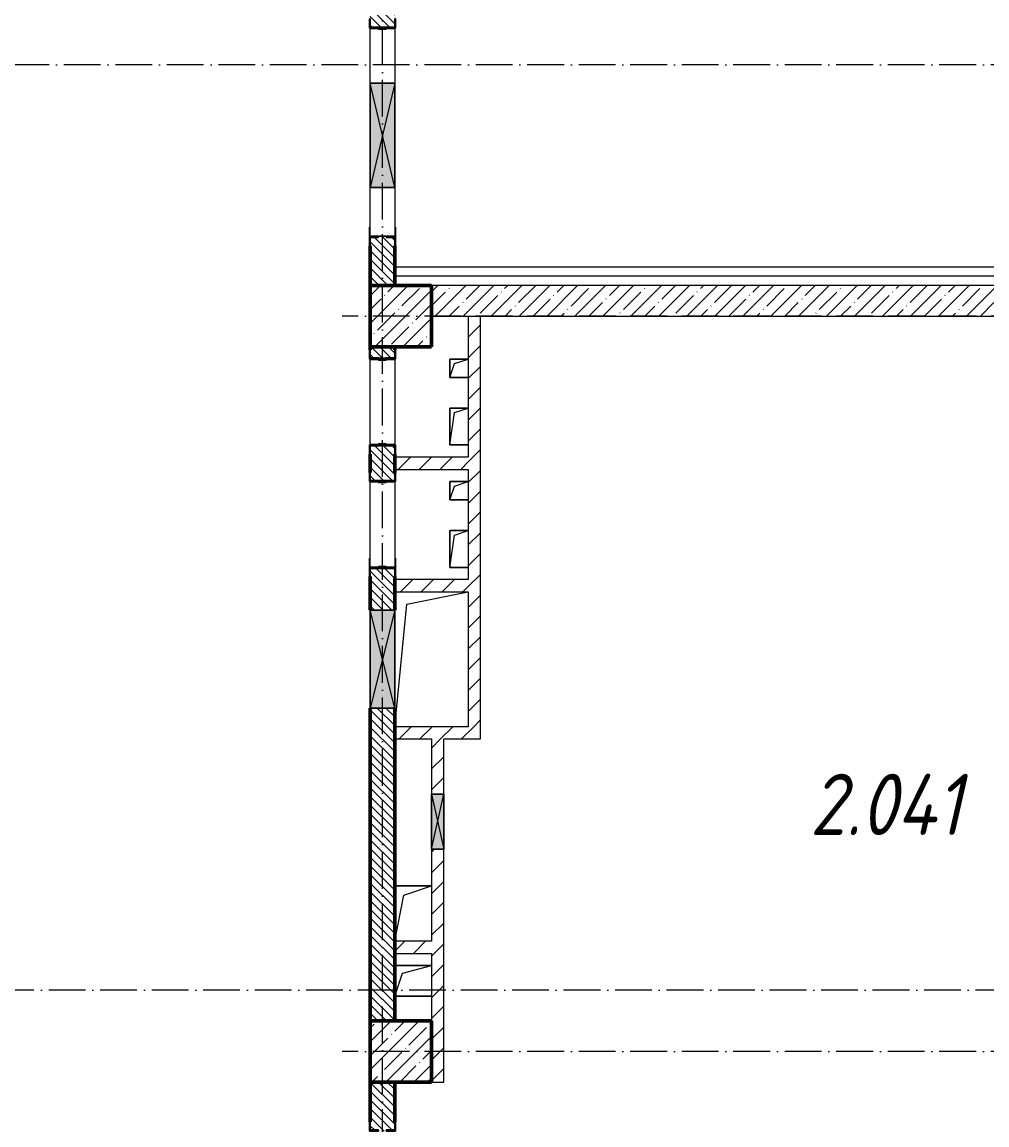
# Model space of a CAD drawing. Header units: millimetres. Extents: x -213536 to 1564669, y -45299 to 942238.
# Drawn here: x 74819 to 82690, y 459747 to 468747 of the extents above; entities that cross this region are included whole.
import ezdxf

# ---------------------------------------------------------------- set-up
doc = ezdxf.new("R2010")
doc.units = ezdxf.units.MM
doc.linetypes.add('50_200_ШТРИХ_1Т_ш5_п1_п1_', pattern=[700, 500, -100, 0, -100])
for name, color, linetype, lineweight in [('3.1) ЖБ окна 1.2 м', 102, 'Continuous', 30), ('A-DETL-____-OTLN-4', 7, 'Continuous', 18), ('A-DETL-GENF-OTLN', 7, 'Continuous', 9), ('A-FLOR-____-OTLN', 7, 'Continuous', 9), ('A-GENM-____-MCUT', 7, 'Continuous', 25), ('A-GENM-____-OTLN', 7, 'Continuous', 9), ('A-GENM-____-OTLN-1', 7, 'Continuous', 25), ('A-GLAZ-____-OTLN', 7, 'Continuous', 9), ('A-WALL-____-MCUT-1', 7, 'Continuous', 9), ('A-WALL-____-MCUT-2', 7, 'Continuous', 50), ('A-WALL-____-PATT-1', 7, 'Continuous', 9), ('A-WALL-FNSH-MCUT-1', 7, 'Continuous', 9), ('I-WALL-____-OTLN', 7, 'Continuous', 9), ('S-COLS-____-MCUT', 7, 'Continuous', 50), ('S-COLS-____-OTLN', 7, 'Continuous', 9), ('S-GRID-____-OTLN-1', 7, '50_200_ШТРИХ_1Т_ш5_п1_п1_', 9), ('Марки помещений', 7, 'Continuous', 9)]:
    doc.layers.add(name, color=color, linetype=linetype, lineweight=lineweight)
doc.styles.add('ISOCPEUR_I_3', font='isocpeui.ttf', dxfattribs={"width": 0.85, "height": 2.2})
pattern_1 = [(135, (-15591.663, 459015.94), (-35.35534, -35.35534), [])]
pattern_2 = [(45, (-15591.66, 459015.94), (-84.85281, 84.85281), [])]

# ---------------------------------------------------------------- blocks, each defined once
blk = doc.blocks.new('BSC_Колонна _Прямоугольная - 500х500-V23-АР1_План отверстий 2 этажа в осях 1-64_А-ГГ')
at = {"layer": 'S-COLS-____-OTLN'}
h = blk.add_hatch(dxfattribs=at)
h.set_pattern_fill('FP_52', color=256, style=0, pattern_type=2)
h.set_pattern_definition([(45, (-93500, -7331.04), (-114.04925, 114.04925), []), (45, (-93385.95, -7331.04), (-114.04925, 114.04925), [201.613, -40.323, 3.353, -36.97])])
h.paths.add_polyline_path([(-250, -250), (250, -250), (250, 250), (-250, 250)], flags=0)
at = {"layer": 'S-COLS-____-MCUT'}
for p, q in [((250, 250), (-250, 250)), ((-250, 250), (-250, -250)), ((250, -250), (250, 250)), ((-250, -250), (250, -250))]:
    blk.add_line(p, q, dxfattribs=at)
blk = doc.blocks.new('BSC_Колонна _Прямоугольная - 500х500-V78-АР1_План отверстий 2 этажа в осях 1-64_А-ГГ')
at = {"layer": 'S-COLS-____-OTLN'}
h = blk.add_hatch(dxfattribs=at)
h.set_pattern_fill('FP_107', color=256, style=0, pattern_type=2)
h.set_pattern_definition([(45, (-93500, -1331.04), (-114.04925, 114.04925), []), (45, (-93385.95, -1331.04), (-114.04925, 114.04925), [201.613, -40.323, 3.353, -36.97])])
h.paths.add_polyline_path([(-250, -250), (250, -250), (250, 250), (-250, 250)], flags=0)
at = {"layer": 'S-COLS-____-MCUT'}
for p, q in [((250, 250), (-250, 250)), ((-250, 250), (-250, -250)), ((250, -250), (250, 250)), ((-250, -250), (250, -250))]:
    blk.add_line(p, q, dxfattribs=at)
blk = doc.blocks.new('Фахверк_СКБ_Уголок - 200_3960-28268576-АР1_План отверстий 2 этажа в осях 1-64_А-ГГ')
at = {"layer": 'A-GENM-____-MCUT'}
for p, q in [((200, 156), (125, 156)), ((125, 156), (125, 81)), ((131, 81), (131, 150)), ((131, 150), (200, 150)), ((200, 150), (200, 156)), ((125, 81), (131, 81)), ((131, 19), (125, 19)), ((125, 19), (125, -56)), ((131, -50), (131, 19)), ((125, -56), (200, -56)), ((200, -50), (131, -50)), ((200, -56), (200, -50))]:
    blk.add_line(p, q, dxfattribs=at)
blk = doc.blocks.new('154_Стойка_СКБ_Уголок - СМ-2480_200-28346303-АР1_План отверстий 2 этажа в осях 1-64_А-ГГ')
at = {"layer": 'A-GENM-____-MCUT'}
for p, q in [((125, 156), (125, 81)), ((200, 156), (125, 156)), ((131, 81), (131, 150)), ((131, 150), (200, 150)), ((200, 150), (200, 156)), ((125, 81), (131, 81)), ((131, 19), (125, 19)), ((125, 19), (125, -56)), ((131, -50), (131, 19)), ((125, -56), (200, -56)), ((200, -50), (131, -50)), ((200, -56), (200, -50))]:
    blk.add_line(p, q, dxfattribs=at)
blk = doc.blocks.new('Стойка_Влож_Полоса боковая - Полоса-28213942-АР1_План отверстий 2 этажа в осях 1-64_А-ГГ')
at = {"layer": 'A-GENM-____-OTLN'}
for p, q in [((-5, 60), (0, 60)), ((-5, -60), (-5, 60)), ((0, 31), (0, -31)), ((0, -60), (-5, -60))]:
    blk.add_line(p, q, dxfattribs=at)
blk = doc.blocks.new('Стойка_Влож_Уголок_Опорный - Уголок-28213941-АР1_План отверстий 2 этажа в осях 1-64_А-ГГ')
at = {"layer": 'A-GENM-____-OTLN'}
for p, q in [((-212, -6), (-212, 0)), ((0, 0), (0, -6)), ((-212, -75), (-212, -6)), ((-212, -6), (-206, -6)), ((-212, -75), (-206, -75)), ((-6, -6), (0, -6)), ((-6, -75), (0, -75)), ((0, -6), (0, -75))]:
    blk.add_line(p, q, dxfattribs=at)
blk = doc.blocks.new('154_Стойка_СКБ_Уголок - СМ-2180_200-28268025-АР1_План отверстий 2 этажа в осях 1-64_А-ГГ')
at = {"layer": 'A-GENM-____-MCUT'}
for p, q in [((125, 156), (125, 81)), ((200, 156), (125, 156)), ((131, 81), (131, 150)), ((131, 150), (200, 150)), ((200, 150), (200, 156)), ((125, 81), (131, 81)), ((131, 19), (125, 19)), ((125, 19), (125, -56)), ((131, -50), (131, 19)), ((125, -56), (200, -56)), ((200, -50), (131, -50)), ((200, -56), (200, -50))]:
    blk.add_line(p, q, dxfattribs=at)
blk = doc.blocks.new('Фахверк_СКБ_Уголок - 200_3960_зеркало-28268689-АР1_План отверстий 2 этажа в осях 1-64_А-ГГ')
at = {"layer": 'A-GENM-____-MCUT'}
for p, q in [((200, 156), (125, 156)), ((125, 156), (125, 81)), ((131, 81), (131, 150)), ((131, 150), (200, 150)), ((200, 150), (200, 156)), ((125, 81), (131, 81)), ((131, 19), (125, 19)), ((125, 19), (125, -56)), ((131, -50), (131, 19)), ((125, -56), (200, -56)), ((200, -50), (131, -50)), ((200, -56), (200, -50))]:
    blk.add_line(p, q, dxfattribs=at)
blk = doc.blocks.new('AR_Отверстие прямоугольное _в плите_ - AR_Отверстие прямоугольное _в плите_-30423627-АР1_План отверстий 2 этажа в осях 1-64_А-ГГ')
at = {"layer": 'A-GENM-____-OTLN'}
for p, q in [((75, 75), (-75, 75)), ((-75, 75), (-75, -75)), ((-75, -75), (-37.5, 37.5)), ((-37.5, 37.5), (75, 75)), ((-75, -75), (75, -75))]:
    blk.add_line(p, q, dxfattribs=at)
blk = doc.blocks.new('AR_Отверстие прямоугольное _в плите_ - AR_Отверстие прямоугольное _в плите_-30423637-АР1_План отверстий 2 этажа в осях 1-64_А-ГГ')
at = {"layer": 'A-GENM-____-OTLN'}
for p, q in [((75, 150), (-75, 150)), ((-75, 150), (-75, -150)), ((-75, -150), (-37.5, 112.5)), ((-37.5, 112.5), (75, 150)), ((-75, -150), (75, -150))]:
    blk.add_line(p, q, dxfattribs=at)
blk = doc.blocks.new('AR_Отверстие прямоугольное _в плите_ - AR_Отверстие прямоугольное _в плите_-30552713-АР1_План отверстий 2 этажа в осях 1-64_А-ГГ')
at = {"layer": 'A-GENM-____-OTLN'}
for p, q in [((-200, 450), (300, 550)), ((-300, -550), (-200, 450))]:
    blk.add_line(p, q, dxfattribs=at)
blk = doc.blocks.new('AR_Отверстие прямоугольное _в плите_ - AR_Отверстие прямоугольное _в плите_-30552572-АР1_План отверстий 2 этажа в осях 1-64_А-ГГ')
at = {"layer": 'A-GENM-____-OTLN'}
for p, q in [((150, 125), (-150, 125)), ((-87.5, 62.5), (150, 125)), ((-150, -125), (-87.5, 62.5)), ((-150, -125), (150, -125))]:
    blk.add_line(p, q, dxfattribs=at)
blk = doc.blocks.new('AR_Отверстие прямоугольное _в плите_ - AR_Отверстие прямоугольное _в плите_-V177-АР1_План отверстий 2 этажа в осях 1-64_А-ГГ')
at = {"layer": 'A-GENM-____-OTLN'}
for p, q in [((150, 225), (-150, 225)), ((-75, 150), (150, 225)), ((-150, -225), (-75, 150))]:
    blk.add_line(p, q, dxfattribs=at)
blk = doc.blocks.new('AR_Отверстие прямоугольное _в стене_ - AR_Отверстие прямоугольное _в стене__ОВ-36856221-АР1_План отверстий 2 этажа в осях 1-64_А-ГГ')
at = {"layer": 'A-GLAZ-____-OTLN'}
blk.add_hatch(color=256, dxfattribs=at).paths.add_polyline_path([(-225, -50), (225, -50), (225, 50), (-225, 50)], flags=0)
at = {"layer": 'A-DETL-GENF-OTLN'}
for p, q in [((-225, -50), (-225, 50)), ((-225, 50), (225, 50)), ((225, 50), (-225, -50)), ((-225, 50), (225, -50)), ((225, 50), (-225, 50)), ((-225, 50), (-225, -50)), ((225, 50), (225, -50)), ((225, -50), (225, 50)), ((225, -50), (-225, -50)), ((-225, -50), (225, -50))]:
    blk.add_line(p, q, dxfattribs=at)
blk = doc.blocks.new('AR_Отверстие прямоугольное _в стене__БезПР - AR_Отверстие прямоугольное _в стене__БезПР-36854796-АР1_План отверстий 2 этажа в осях 1-64_А-ГГ')
at = {"layer": 'A-GLAZ-____-OTLN'}
blk.add_hatch(color=256, dxfattribs=at).paths.add_polyline_path([(400, -100), (400, 100), (-400, 100), (-400, -100), (355.2, -100)], flags=0)
at = {"layer": 'A-DETL-GENF-OTLN'}
for p, q in [((-400, -100), (-400, 100)), ((-400, 100), (400, 100)), ((400, 100), (-400, -100)), ((-400, 100), (400, -100)), ((400, 100), (-400, 100)), ((-400, 100), (-400, -100)), ((400, 100), (400, -100)), ((400, -100), (400, 100)), ((400, -100), (-400, -100)), ((-400, -100), (400, -100))]:
    blk.add_line(p, q, dxfattribs=at)
at = {"layer": 'A-GLAZ-____-OTLN'}
blk.add_line((400, 100), (-400, 100), dxfattribs=at)
blk = doc.blocks.new('AR_Отверстие прямоугольное _в стене_ - AR_Отверстие прямоугольное _в стене__ОВ-36798040-АР1_План отверстий 2 этажа в осях 1-64_А-ГГ')
at = {"layer": 'A-GLAZ-____-OTLN'}
blk.add_hatch(color=256, dxfattribs=at).paths.add_polyline_path([(425, -100), (425, 100), (-425, 100), (-425, -100)], flags=0)
at = {"layer": 'A-DETL-GENF-OTLN'}
for p, q in [((-425, -100), (-425, 100)), ((-425, 100), (425, 100)), ((425, 100), (-425, -100)), ((-425, 100), (425, -100)), ((425, 100), (-425, 100)), ((-425, 100), (-425, -100)), ((425, 100), (425, -100)), ((425, -100), (425, 100)), ((425, -100), (-425, -100)), ((-425, -100), (425, -100))]:
    blk.add_line(p, q, dxfattribs=at)
blk = doc.blocks.new('2этаж')
at = {"layer": 'S-GRID-____-OTLN-1', "color": 251, "ltscale": 0.6, "true_color": 0x636466}
for p, q in [((77758.3, 454533.3), (77758.3, 508896.9)), ((88482.7, 468397), (-20037.2, 468397)), ((88482.7, 466347), (77429.6, 466347)), ((88359, 460847), (-20260.4, 460847)), ((88482.7, 460347), (77429.6, 460347))]:
    blk.add_line(p, q, dxfattribs=at)

msp = doc.modelspace()

# ---------------------------------------------------------------- hatches: boundary and pattern name
at = {"layer": 'A-WALL-____-PATT-1'}
h = msp.add_hatch(dxfattribs=at)
h.set_pattern_fill('FP_6', color=256, style=0, pattern_type=2)
h.set_pattern_definition(pattern_1)
h.paths.add_polyline_path([(77858.3, 466597), (77858.3, 466991), (77789.3, 466991), (77789.3, 466997), (77727.3, 466997), (77727.3, 466991), (77658.3, 466991), (77658.3, 466597)], flags=0)
h.paths.add_polyline_path([(77789.3, 468697), (77789.3, 468703), (77858.3, 468703), (77858.3, 469097), (77658.3, 469097), (77658.3, 468703), (77727.3, 468703), (77727.3, 468697)], flags=0)
h = msp.add_hatch(dxfattribs=at)
h.set_pattern_fill('FP_25', color=256, style=0, pattern_type=2)
h.set_pattern_definition([(45, (-15591.66, 459015.94), (-114.04925, 114.04925), []), (45, (-15477.61, 459015.94), (-114.04925, 114.04925), [201.612, -40.322, 3.353, -36.97])])
h.paths.add_polyline_path([(85158.3, 466347), (85158.3, 466597), (78158.3, 466597), (78158.3, 466347), (85140.1, 466347)], flags=0)
h = msp.add_hatch(dxfattribs=at)
h.set_pattern_fill('FP_4', color=256, style=0, pattern_type=2)
h.set_pattern_definition(pattern_2)
h.paths.add_polyline_path([(78558.3, 462997), (78558.3, 466347), (78458.3, 466347), (78458.3, 462997)], flags=0)
h = msp.add_hatch(dxfattribs=at)
h.set_pattern_fill('FP_6', color=256, style=0, pattern_type=2)
h.set_pattern_definition(pattern_1)
h.paths.add_polyline_path([(77658.3, 460597), (77858.3, 460597), (77858.3, 463147), (77658.3, 463147)], flags=0)
h.paths.add_polyline_path([(77839.4, 463947), (77858.3, 463947), (77858, 464291), (77789.3, 464291), (77789.3, 464297), (77727.3, 464297), (77727.3, 464291), (77658.3, 464291), (77658.3, 463947), (77789.3, 463947)], flags=0)
h.paths.add_polyline_path([(77789.3, 464997), (77789.3, 465003), (77858.3, 465003), (77858.3, 465291), (77789.3, 465291), (77789.3, 465297), (77727.3, 465297), (77727.3, 465291), (77658.3, 465291), (77658.3, 465003), (77727.3, 465003), (77727.3, 464997)], flags=0)
h.paths.add_polyline_path([(77789.3, 465997), (77789.3, 466003), (77858.3, 466003), (77858.3, 466097), (77658.3, 466097), (77658.3, 466003), (77727.3, 466003), (77727.3, 465997)], flags=0)
h = msp.add_hatch(dxfattribs=at)
h.set_pattern_fill('FP_4', color=256, style=0, pattern_type=2)
h.set_pattern_definition(pattern_2)
h.paths.add_polyline_path([(78458.3, 465097), (78458.3, 465197), (77858.3, 465197), (77858.3, 465097), (78070.3, 465097)], flags=0)
h = msp.add_hatch(dxfattribs=at)
h.set_pattern_fill('FP_4', color=256, style=0, pattern_type=2)
h.set_pattern_definition(pattern_2)
h.paths.add_polyline_path([(78458.3, 464097), (78458.3, 464197), (77858.3, 464197), (77858.3, 464097), (78070.3, 464097)], flags=0)
h = msp.add_hatch(dxfattribs=at)
h.set_pattern_fill('FP_4', color=256, style=0, pattern_type=2)
h.set_pattern_definition(pattern_2)
h.paths.add_polyline_path([(77858.3, 462897), (78558.3, 462897), (78558.3, 462997), (77858.3, 462997)], flags=0)
h = msp.add_hatch(dxfattribs=at)
h.set_pattern_fill('FP_4', color=256, style=0, pattern_type=2)
h.set_pattern_definition(pattern_2)
h.paths.add_polyline_path([(78258.3, 460097), (78258.3, 461997), (78158.3, 461997), (78158.3, 460097)], flags=0)
h.paths.add_polyline_path([(78258.3, 462447), (78258.3, 462897), (78158.3, 462897), (78158.3, 462447), (78231.1, 462447)], flags=0)
h = msp.add_hatch(dxfattribs=at)
h.set_pattern_fill('FP_4', color=256, style=0, pattern_type=2)
h.set_pattern_definition(pattern_2)
h.paths.add_polyline_path([(77858.3, 461147), (78158.3, 461147), (78158.3, 461247), (77858.3, 461247)], flags=0)
h = msp.add_hatch(dxfattribs=at)
h.set_pattern_fill('FP_6', color=256, style=0, pattern_type=2)
h.set_pattern_definition(pattern_1)
h.paths.add_polyline_path([(77858.3, 457597), (77858.3, 457991), (77789.3, 457991), (77789.3, 457997), (77727.3, 457997), (77727.3, 457991), (77658.3, 457991), (77658.3, 457597), (77818.3, 457597)], flags=0)
h.paths.add_polyline_path([(77789.3, 459697), (77789.3, 459703), (77858.3, 459703), (77858.3, 460097), (77658.3, 460097), (77658.3, 459703), (77727.3, 459703), (77727.3, 459697)], flags=0)

# ---------------------------------------------------------------- linework, layer by layer
at = {"layer": 'A-DETL-____-OTLN-4'}
for p, q in [((85408.3, 466747), (77858.3, 466747)), ((85408.3, 466672), (77858.3, 466672))]:
    msp.add_line(p, q, dxfattribs=at)
at = {"layer": 'A-FLOR-____-OTLN'}
for p, q in [((78308.3, 465997), (78458.3, 465997)), ((78308.3, 465847), (78308.3, 465997)), ((78458.3, 465847), (78308.3, 465847)), ((78308.3, 465597), (78458.3, 465597)), ((78308.3, 465297), (78308.3, 465597)), ((78458.3, 465297), (78308.3, 465297)), ((78308.3, 464997), (78458.3, 464997)), ((78308.3, 464847), (78308.3, 464997)), ((78458.3, 464847), (78308.3, 464847)), ((78308.3, 464597), (78458.3, 464597)), ((78308.3, 464297), (78308.3, 464597)), ((78458.3, 464297), (78308.3, 464297)), ((77858.3, 461697), (78158.3, 461697)), ((77858.3, 461047), (78158.3, 461047)), ((78158.3, 460797), (77858.3, 460797))]:
    msp.add_line(p, q, dxfattribs=at)
at = {"layer": 'A-WALL-____-MCUT-1'}
for p, q in [((85158.3, 466597), (78158.3, 466597)), ((78158.3, 466347), (85158.3, 466347))]:
    msp.add_line(p, q, dxfattribs=at)
at = {"layer": 'A-WALL-____-MCUT-2'}
for p, q in [((77727.3, 468697), (77789.3, 468697)), ((77658.3, 466922), (77658.3, 466597)), ((77858.3, 466597), (77858.3, 466922)), ((77658.3, 466097), (77658.3, 466072)), ((77858.3, 466072), (77858.3, 466097)), ((77727.3, 465997), (77789.3, 465997)), ((77658.3, 465222), (77658.3, 465072)), ((77789.3, 465297), (77727.3, 465297)), ((77858.3, 465072), (77858.3, 465222)), ((77727.3, 464997), (77789.3, 464997)), ((77658.3, 464222), (77658.3, 463947)), ((77789.3, 464297), (77727.3, 464297)), ((77858.3, 463947), (77858.3, 464222)), ((77658.3, 463147), (77658.3, 460597)), ((77858.3, 460597), (77858.3, 463147)), ((77658.3, 460097), (77658.3, 459772)), ((77858.3, 459772), (77858.3, 460097))]:
    msp.add_line(p, q, dxfattribs=at)
at = {"layer": 'A-WALL-FNSH-MCUT-1'}
for p, q in [((78458.3, 466347), (78458.3, 465197)), ((78558.3, 462897), (78558.3, 466347)), ((78458.3, 465197), (77858.3, 465197)), ((77858.3, 465097), (78458.3, 465097)), ((78458.3, 465097), (78458.3, 464197)), ((78458.3, 464197), (77858.3, 464197)), ((77858.3, 464097), (78458.3, 464097)), ((78458.3, 464097), (78458.3, 462997)), ((78458.3, 462997), (77858.3, 462997)), ((77858.3, 462897), (78158.3, 462897)), ((78158.3, 462897), (78158.3, 462447)), ((78258.3, 462447), (78258.3, 462897)), ((78258.3, 462897), (78558.3, 462897)), ((78158.3, 461997), (78158.3, 461247)), ((78258.3, 460097), (78258.3, 461997)), ((78158.3, 461247), (77858.3, 461247)), ((77858.3, 461147), (78158.3, 461147)), ((78158.3, 461147), (78158.3, 460597)), ((78158.3, 460097), (78258.3, 460097))]:
    msp.add_line(p, q, dxfattribs=at)
at = {"layer": 'I-WALL-____-OTLN'}
for p, q in [((77658.3, 468247), (77658.3, 468697)), ((77858.3, 468697), (77858.3, 468247)), ((77658.3, 466997), (77658.3, 467397)), ((77858.3, 467397), (77858.3, 466997)), ((77658.3, 465297), (77658.3, 465997)), ((77858.3, 465997), (77858.3, 465297)), ((77658.3, 464297), (77658.3, 464997)), ((77858.3, 464997), (77858.3, 464297))]:
    msp.add_line(p, q, dxfattribs=at)

# ---------------------------------------------------------------- block references
at = {"layer": '3.1) ЖБ окна 1.2 м'}
msp.add_blockref('2этаж', (0, 0), dxfattribs=at)
at = {"layer": 'A-GENM-____-OTLN'}
for name, p, rotation in [('Стойка_Влож_Уголок_Опорный - Уголок-28213941-АР1_План отверстий 2 этажа в осях 1-64_А-ГГ', (77652.3, 466997), 180), ('Стойка_Влож_Полоса боковая - Полоса-28213942-АР1_План отверстий 2 этажа в осях 1-64_А-ГГ', (77758.3, 466997), 269.9999999999999), ('Стойка_Влож_Уголок_Опорный - Уголок-28213941-АР1_План отверстий 2 этажа в осях 1-64_А-ГГ', (77652.3, 464297), 180)]:
    msp.add_blockref(name, p, dxfattribs=dict(at, rotation=rotation))
for name, p in [('AR_Отверстие прямоугольное _в плите_ - AR_Отверстие прямоугольное _в плите_-30423627-АР1_План отверстий 2 этажа в осях 1-64_А-ГГ', (78383.3, 465922)), ('AR_Отверстие прямоугольное _в плите_ - AR_Отверстие прямоугольное _в плите_-30423637-АР1_План отверстий 2 этажа в осях 1-64_А-ГГ', (78383.3, 465447)), ('AR_Отверстие прямоугольное _в плите_ - AR_Отверстие прямоугольное _в плите_-30423627-АР1_План отверстий 2 этажа в осях 1-64_А-ГГ', (78383.3, 464922)), ('AR_Отверстие прямоугольное _в плите_ - AR_Отверстие прямоугольное _в плите_-30423637-АР1_План отверстий 2 этажа в осях 1-64_А-ГГ', (78383.3, 464447)), ('AR_Отверстие прямоугольное _в плите_ - AR_Отверстие прямоугольное _в плите_-30552713-АР1_План отверстий 2 этажа в осях 1-64_А-ГГ', (78158.3, 463547)), ('AR_Отверстие прямоугольное _в плите_ - AR_Отверстие прямоугольное _в плите_-V177-АР1_План отверстий 2 этажа в осях 1-64_А-ГГ', (78008.3, 461472)), ('AR_Отверстие прямоугольное _в плите_ - AR_Отверстие прямоугольное _в плите_-30552572-АР1_План отверстий 2 этажа в осях 1-64_А-ГГ', (78008.3, 460922))]:
    msp.add_blockref(name, p, dxfattribs=at)
at = {"layer": 'A-GENM-____-OTLN-1'}
for name, p, rotation in [('Фахверк_СКБ_Уголок - 200_3960-28268576-АР1_План отверстий 2 этажа в осях 1-64_А-ГГ', (77808.3, 468572), 89.9999999999999), ('154_Стойка_СКБ_Уголок - СМ-2480_200-28346303-АР1_План отверстий 2 этажа в осях 1-64_А-ГГ', (77708.3, 467122), 269.9999999999999), ('Фахверк_СКБ_Уголок - 200_3960_зеркало-28268689-АР1_План отверстий 2 этажа в осях 1-64_А-ГГ', (77808.3, 465872), 89.9999999999999), ('Фахверк_СКБ_Уголок - 200_3960-28268576-АР1_План отверстий 2 этажа в осях 1-64_А-ГГ', (77708.3, 465422), 269.9999999999999), ('Фахверк_СКБ_Уголок - 200_3960_зеркало-28268689-АР1_План отверстий 2 этажа в осях 1-64_А-ГГ', (77808.3, 464872), 89.9999999999999), ('154_Стойка_СКБ_Уголок - СМ-2180_200-28268025-АР1_План отверстий 2 этажа в осях 1-64_А-ГГ', (77708.3, 464422), 269.9999999999999), ('Фахверк_СКБ_Уголок - 200_3960-28268576-АР1_План отверстий 2 этажа в осях 1-64_А-ГГ', (77808.3, 459572), 89.9999999999999)]:
    msp.add_blockref(name, p, dxfattribs=dict(at, rotation=rotation))
at = {"layer": 'A-GLAZ-____-OTLN'}
for name, p, rotation in [('AR_Отверстие прямоугольное _в стене_ - AR_Отверстие прямоугольное _в стене__ОВ-36798040-АР1_План отверстий 2 этажа в осях 1-64_А-ГГ', (77758.3, 467822), 269.9999999999999), ('AR_Отверстие прямоугольное _в стене__БезПР - AR_Отверстие прямоугольное _в стене__БезПР-36854796-АР1_План отверстий 2 этажа в осях 1-64_А-ГГ', (77758.3, 463547), 269.9999999999999), ('AR_Отверстие прямоугольное _в стене_ - AR_Отверстие прямоугольное _в стене__ОВ-36856221-АР1_План отверстий 2 этажа в осях 1-64_А-ГГ', (78208.3, 462222), 90)]:
    msp.add_blockref(name, p, dxfattribs=dict(at, rotation=rotation))
at = {"layer": 'S-COLS-____-OTLN'}
for name, p in [('BSC_Колонна _Прямоугольная - 500х500-V23-АР1_План отверстий 2 этажа в осях 1-64_А-ГГ', (77908.3, 466347)), ('BSC_Колонна _Прямоугольная - 500х500-V78-АР1_План отверстий 2 этажа в осях 1-64_А-ГГ', (77908.3, 460347))]:
    msp.add_blockref(name, p, dxfattribs=at)

# ---------------------------------------------------------------- texts
at = {"layer": 'Марки помещений', "insert": (81245.2, 462612.7), "char_height": 500, "width": 769.62, "attachment_point": 1, "style": 'ISOCPEUR_I_3'}
msp.add_mtext('2.041', dxfattribs=at)

doc.saveas('drawing.dxf')
